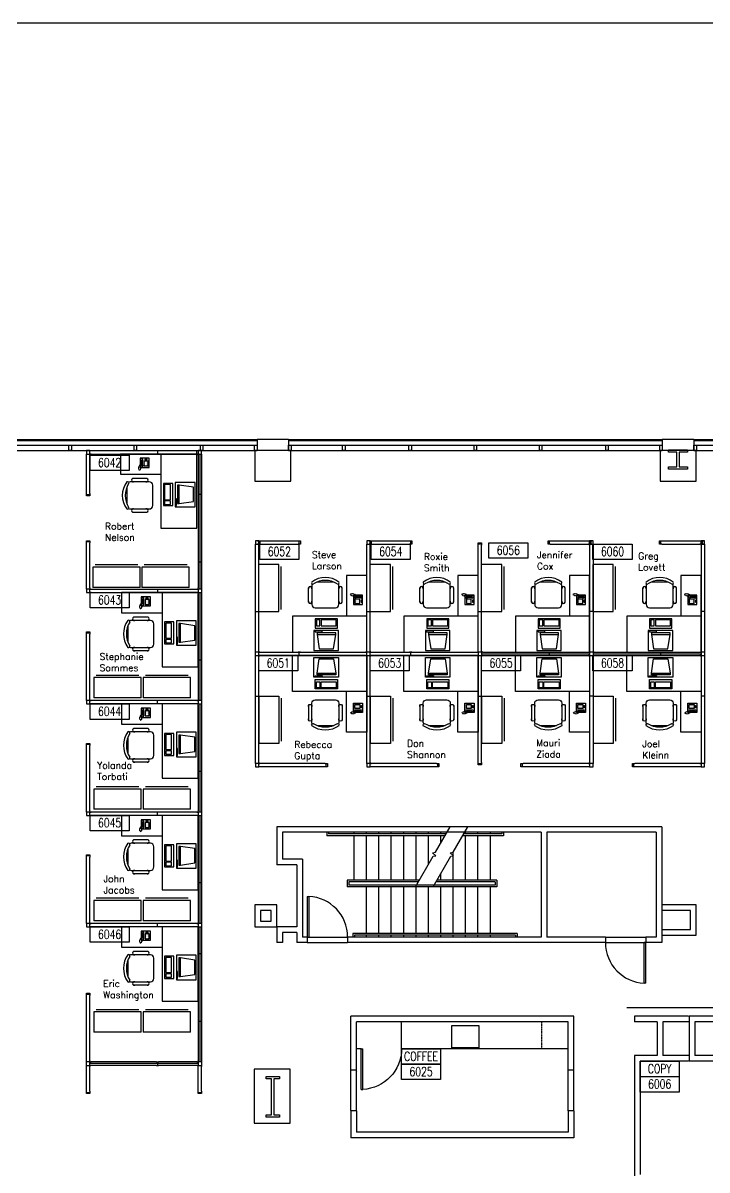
# Model space of a CAD drawing. Header units: inches. Extents: x 619 to 14864, y 611 to 3754.
# Drawn here: x 12663 to 13270, y 2735 to 3754 of the extents above; entities that cross this region are included whole.
import ezdxf
from ezdxf.enums import TextEntityAlignment as Align

# ---------------------------------------------------------------- set-up
doc = ezdxf.new("R2010")
doc.units = ezdxf.units.IN
doc.header["$MEASUREMENT"] = 0
doc.linetypes.add('HIDDEN', pattern=[0.375, 0.25, -0.125])
doc.layers.get('0').update_dxf_attribs({"linetype": 'CONTINUOUS'})
for name, color, linetype in [('A-DOOR-TRIM-3D', 7, 'CONTINUOUS'), ('CHAIRS', 4, 'CONTINUOUS'), ('CPU', 6, 'CONTINUOUS'), ('E-B-CORE', 8, 'CONTINUOUS'), ('E-B-FURR', 6, 'CONTINUOUS'), ('E-B-GLAZ', 8, 'CONTINUOUS'), ('E-B-MULL', 8, 'CONTINUOUS'), ('E-B-SHEL', 2, 'CONTINUOUS'), ('E-C-HEAD', 5, 'CONTINUOUS'), ('E-F-CASE', 4, 'CONTINUOUS'), ('E-F-DOOR', 3, 'CONTINUOUS'), ('E-F-PLMB', 2, 'CONTINUOUS'), ('E-F-STAIR', 8, 'CONTINUOUS'), ('E-S-COLM', 8, 'CONTINUOUS'), ('EMPLOYEE', 1, 'CONTINUOUS'), ('Frame', 10, 'CONTINUOUS'), ('FURNITURE', 3, 'CONTINUOUS'), ('PANELS_201', 6, 'CONTINUOUS'), ('PHONES', 4, 'CONTINUOUS'), ('RMNUM', 40, 'CONTINUOUS')]:
    doc.layers.add(name, color=color, linetype=linetype)
doc.styles.add('ARCHITXT', font='simplex.shx')
doc.styles.add('ROMANS', font='romans', dxfattribs={"width": 0.75, "height": 8})

# ---------------------------------------------------------------- blocks, each defined once
blk = doc.blocks.new('DR-36')
for p, q in [((0, 36), (0, 0)), ((0, 36), (1.5, 36)), ((1.5, 36), (1.5, 0)), ((0, 0), (1.5, 0))]:
    blk.add_line(p, q)
blk.add_arc((0, 0), 36, 0, 87.6141)
blk = doc.blocks.new('RMNUM')
at = {"layer": 'RMNUM'}
blk.add_lwpolyline([(-16.33354, 6.674702), (18.388073, 6.674702), (18.388073, -6.982766), (-16.33354, -6.982766), (-16.33354, 6.674702)], dxfattribs=at)
at = {"layer": 'RMNUM', "style": 'ROMANS', "width": 0.75}
blk.add_attdef('NUMBER', text='', height=8, dxfattribs=at).set_placement((1.027267, 0.114097), align=Align.MIDDLE_CENTER)
blk = doc.blocks.new('CHAIR7')
for p, q in [((20, 12), (3, 12)), ((5.1, 15), (17.9, 15)), ((0, 9), (0, -9)), ((23, -7.4), (23, 7.4)), ((3, -12), (20, -12)), ((5.1, -15), (17.9, -15))]:
    blk.add_line(p, q)
for centre, radius, start, end in [((3, 9), 3, 90, 180), ((5.6, 13.5), 1.56, 73.7398, 286.2602), ((17.4, 13.5), 1.56, 253.7398, 106.2602), ((20, 9), 3, 62.4156, 90), ((22.3, 11.1), 1.1, 53.3099, 212.0274), ((4.8, 0), 19.6, 327.5758, 32.4242), ((7, 0), 20, 323.1301, 36.8699), ((3, -9), 3, 180, 270), ((5.6, -13.5), 1.56, 73.7398, 286.2602), ((17.4, -13.5), 1.56, 253.7398, 106.2602), ((20, -9), 3, 270, 297.5844), ((22.3, -11.1), 1.1, 147.9726, 306.6901)]:
    blk.add_arc(centre, radius, start, end)
blk = doc.blocks.new('DESK2')
for p, q in [((33, 0), (-33, 0)), ((-33, 0), (-33, -68)), ((33, -32), (33, 0)), ((-33, -32), (33, -32)), ((-15, -68), (-15, -32)), ((-33, -68), (-15, -68))]:
    blk.add_line(p, q)
blk = doc.blocks.new('FC42X18D')
for p, q in [((-21, 0), (-21, -18)), ((-21, 0), (21, 0)), ((21, -18), (21, 0)), ((-21, -18), (21, -18)), ((-19, -20), (19, -20))]:
    blk.add_line(p, q)
blk = doc.blocks.new('RECTANG')
for p, q in [((1, 1), (0, 1)), ((0, 1), (0, 0)), ((1, 0), (1, 1)), ((0, 0), (1, 0))]:
    blk.add_line(p, q)
blk = doc.blocks.new('IBMAT', base_point=(61, 306))
for p, q in [((75, 307), (75, 306)), ((81, 307), (75, 307)), ((81, 306), (81, 307))]:
    blk.add_line(p, q)
at = {"xscale": 21, "yscale": 17, "zscale": 21}
blk.add_blockref('RECTANG', (61, 306), dxfattribs=at)
blk = doc.blocks.new('KEYBOARD', base_point=(60, 294))
for p, xscale, yscale, zscale in [((60, 294), 19, 8, 19), ((61, 295), 13, 5, 13), ((75, 295), 3, 5, 3)]:
    blk.add_blockref('RECTANG', p, dxfattribs=dict(xscale=xscale, yscale=yscale, zscale=zscale))
blk = doc.blocks.new('COMPUTER')
for p, q in [((-6.6, 16.2), (-8.5, 3.5)), ((6.1, 16.2), (-6.6, 16.2)), ((8, 3.5), (6.1, 16.2)), ((-8.5, 3.5), (-8.5, 2)), ((8, 3.5), (-8.5, 3.5)), ((-8.5, 2), (8, 2)), ((8, 2), (8, 3.5))]:
    blk.add_line(p, q)
at = {"xscale": 1.033846153846154, "yscale": 1.033846153846154, "zscale": 1.033846153846154}
for name, p in [('IBMAT', (-10.9, 0)), ('KEYBOARD', (-10, -10.5))]:
    blk.add_blockref(name, p, dxfattribs=at)
blk = doc.blocks.new('FNPHONE')
for p, q in [((-9.1, 0.2), (-9.7, 0)), ((-8.9, 0.6), (-9.5, 0.4)), ((-8.7, 1), (-9.3, 0.8)), ((-8.5, 1.4), (-9.1, 1.2)), ((-8.3, 1.8), (-8.9, 1.6)), ((-7.1, 0.6), (-7.5, -0.6)), ((-7.3, 6.5), (-7.3, 1.5)), ((-6.3, 6.5), (-6.3, 1.5)), ((-3.9, 4.8), (-3.9, 4.8)), ((-3.9, 3.9), (-3.9, 3.9)), ((-3.9, 3), (-3.9, 3)), ((-3.9, 2), (-3.9, 2)), ((-2.9, 4.8), (-2.9, 4.8)), ((-2.9, 3.9), (-2.9, 3.9)), ((-2.9, 3), (-2.9, 3)), ((-2.9, 2), (-2.9, 2)), ((-2, 4.8), (-2, 4.8)), ((-2, 3.9), (-2, 3.9)), ((-2, 3), (-2, 3)), ((-2, 2), (-2, 2)), ((-9.3, -0.2), (-9.9, -0.4)), ((-9.3, -0.6), (-9.9, -0.8)), ((-9.3, -1), (-9.9, -1.2)), ((-9.3, -1.4), (-9.9, -1.6)), ((-9.1, -1.8), (-9.7, -2)), ((-8.9, -2.2), (-9.5, -2.4)), ((-8.4, -2.5), (-9, -2.7)), ((-7.9, -2), (-8.5, -2.2)), ((-7.7, -1.6), (-8.3, -1.8)), ((-7.5, -1.2), (-8.1, -1.4)), ((-7.3, -0.8), (-7.9, -1))]:
    blk.add_line(p, q)
for centre, start, end in [((-6.8, 6.5), 298.4915, 241.5085), ((-6.8, 1.5), 118.4915, 61.5085)]:
    blk.add_arc(centre, 1.05, start, end)
for p, xscale, yscale, zscale in [((-8.2, 0), 8.20528234483245, 8.104073169521023, 8.20528234483245), ((-4.8, 1.3), 3.75, 4.375, 3.75), ((-4, 6.7), 2.03125, 0.46875, 2.03125)]:
    blk.add_blockref('RECTANG', p, dxfattribs=dict(xscale=xscale, yscale=yscale, zscale=zscale))

msp = doc.modelspace()

# ---------------------------------------------------------------- linework, layer by layer
msp.add_line((13211, 2797.3), (13211, 2797.3))
at = {"layer": 'A-DOOR-TRIM-3D'}
for p, q in [((12960, 2822.6), (12960, 2822.6, 97.5)), ((12965, 2822.6), (12965, 2822.6, 97.5))]:
    msp.add_line(p, q, dxfattribs=at)
at = {"layer": 'E-B-CORE'}
for p, q in [((13230.1, 3040), (12888.1, 3040)), ((12888.1, 3040), (12888.1, 3006)), ((13230.1, 3040), (13230.1, 2937)), ((13123.1, 3035), (12893.1, 3035)), ((12893.1, 3035), (12893.1, 3011)), ((13123.1, 3035), (13123.1, 2942)), ((13225.1, 3035), (13128.1, 3035)), ((13128.1, 3035), (13128.1, 2942)), ((13225.1, 3035), (13225.1, 2942)), ((12906.1, 3006), (12888.1, 3006)), ((12911.1, 3011), (12893.1, 3011)), ((12906.1, 3006), (12906.1, 2951)), ((12911.1, 3011), (12911.1, 2942)), ((13255.6, 2965.6), (13230.1, 2965.6)), ((13255.6, 2948.6), (13255.6, 2965.6)), ((12906.1, 2951), (12888.1, 2951)), ((12888.1, 2951), (12888.1, 2937)), ((12906.1, 2946), (12893.1, 2946)), ((12893.1, 2946), (12893.1, 2937)), ((12906.1, 2946), (12906.1, 2937)), ((13230.1, 2948.6), (13255.6, 2948.6)), ((12893.1, 2937), (12888.1, 2937)), ((12915.1, 2937), (12906.1, 2937)), ((12915.1, 2942), (12911.1, 2942)), ((12915.1, 2942), (12915.1, 2937)), ((13123.1, 2942), (12951.1, 2942)), ((12951.1, 2942), (12951.1, 2937)), ((13180.1, 2937), (12951.1, 2937)), ((13180.1, 2942), (13128.1, 2942)), ((13180.1, 2942), (13180.1, 2937)), ((13225.1, 2942), (13216.1, 2942)), ((13216.1, 2942), (13216.1, 2937)), ((13230.1, 2937), (13216.1, 2937)), ((13254.6, 2871.6), (13254.6, 2831.6)), ((13279.1, 2871.6), (13254.6, 2871.6)), ((13259.6, 2866.6), (13259.6, 2836.6)), ((13279.1, 2866.6), (13259.6, 2866.6)), ((13403.6, 2836.6), (13259.6, 2836.6)), ((13403.6, 2831.6), (13254.6, 2831.6))]:
    msp.add_line(p, q, dxfattribs=at)
for points in [[(12888.1, 2970.6), (12868.6, 2970.6), (12868.6, 2951), (12888.1, 2951)], [(12883.1, 2965.6), (12873.6, 2965.6), (12873.6, 2956), (12883.1, 2956)]]:
    msp.add_lwpolyline(points, close=True, dxfattribs=at)
for points in [[(13260.6, 2970.6), (13230.1, 2970.6)], [(13230.1, 2943.6), (13260.6, 2943.6), (13260.6, 2970.6)]]:
    msp.add_lwpolyline(points, dxfattribs=at)
at = {"layer": 'E-B-FURR'}
for p, q in [((12538.6, 3374), (12870.6, 3374)), ((12898.6, 3374), (13230.6, 3374)), ((13258.6, 3374), (13590.6, 3374)), ((13152, 2871.6), (12954, 2871.6)), ((12954, 2823.6), (12954, 2871.6)), ((13147, 2866.6), (12959, 2866.6)), ((12959, 2823.6), (12959, 2866.6)), ((13147, 2823.6), (13147, 2866.6)), ((13152, 2823.6), (13152, 2871.6)), ((13254, 2871.6), (13206, 2871.6)), ((13206, 2871.6), (13206, 2866.6)), ((13226, 2866.6), (13206, 2866.6)), ((13226, 2866.6), (13226, 2836.6)), ((13231, 2866.6), (13231, 2836.6)), ((13254, 2866.6), (13231, 2866.6)), ((13226, 2836.6), (13206, 2836.6)), ((13206, 2836.6), (13206, 2729)), ((13254, 2836.6), (13231, 2836.6)), ((12959, 2823.6), (12954, 2823.6)), ((13152, 2823.6), (13147, 2823.6)), ((13254, 2831.6), (13211, 2831.6)), ((13211, 2831.6), (13211, 2731.1)), ((12954, 2787.6), (12954, 2763.6)), ((12959, 2787.6), (12954, 2787.6)), ((12959, 2787.6), (12959, 2768.6)), ((13147, 2787.6), (13147, 2768.6)), ((13152, 2787.6), (13147, 2787.6)), ((13152, 2787.6), (13152, 2763.6)), ((13152, 2763.6), (12954, 2763.6)), ((13147, 2768.6), (12959, 2768.6))]:
    msp.add_line(p, q, dxfattribs=at)
for points in [[(12900.6, 3374), (12868.6, 3374), (12868.6, 3347), (12900.6, 3347)], [(13260.6, 3374), (13228.6, 3374), (13228.6, 3347), (13260.6, 3347)], [(12900, 2824.6), (12868, 2824.6), (12868, 2776.6), (12900, 2776.6)]]:
    msp.add_lwpolyline(points, close=True, dxfattribs=at)
at = {"layer": 'E-B-GLAZ'}
for p, q in [((12538.6, 3384), (12870.6, 3384)), ((12538.6, 3383), (12870.6, 3383)), ((12898.6, 3384), (13230.6, 3384)), ((12898.6, 3383), (13230.6, 3383)), ((13258.6, 3384), (13590.6, 3384)), ((13258.6, 3383), (13590.6, 3383)), ((12538.6, 3379), (12870.6, 3379)), ((12898.6, 3379), (13230.6, 3379)), ((13258.6, 3379), (13590.6, 3379))]:
    msp.add_line(p, q, dxfattribs=at)
at = {"layer": 'E-B-MULL'}
for points in [[(12705.7, 3379), (12705.7, 3374), (12703.5, 3374), (12703.5, 3379)], [(12763.6, 3379), (12763.6, 3374), (12761.4, 3374), (12761.4, 3379)], [(12822.6, 3379), (12822.6, 3374), (12820.4, 3374), (12820.4, 3379)], [(12870.6, 3379), (12870.6, 3374), (12868.4, 3374), (12868.4, 3379)], [(12900.9, 3379), (12900.9, 3374), (12898.6, 3374), (12898.6, 3379)], [(12948.9, 3379), (12948.9, 3374), (12946.6, 3374), (12946.6, 3379)], [(13007.9, 3379), (13007.9, 3374), (13005.6, 3374), (13005.6, 3379)], [(13065.7, 3379), (13065.7, 3374), (13063.5, 3374), (13063.5, 3379)], [(13123.6, 3379), (13123.6, 3374), (13121.4, 3374), (13121.4, 3379)], [(13182.6, 3379), (13182.6, 3374), (13180.4, 3374), (13180.4, 3379)], [(13230.6, 3379), (13230.6, 3374), (13228.4, 3374), (13228.4, 3379)], [(13260.9, 3379), (13260.9, 3374), (13258.6, 3374), (13258.6, 3379)]]:
    msp.add_lwpolyline(points, close=True, dxfattribs=at)
at = {"layer": 'E-B-SHEL'}
for p, q in [((12870.6, 3384), (12870.6, 3374)), ((12898.6, 3384), (12870.6, 3384)), ((12898.6, 3384), (12898.6, 3374)), ((13230.6, 3384), (13230.6, 3374)), ((13258.6, 3384), (13230.6, 3384)), ((13258.6, 3384), (13258.6, 3374)), ((12898.6, 3374), (12870.6, 3374)), ((13258.6, 3374), (13230.6, 3374))]:
    msp.add_line(p, q, dxfattribs=at)
at = {"layer": 'E-C-HEAD'}
for p, q in [((12915.1, 2942), (12951.1, 2942)), ((12915.1, 2937), (12951.1, 2937)), ((13180.1, 2942), (13216.1, 2942)), ((13180.1, 2937), (13216.1, 2937)), ((13888, 2879.1), (13199.1, 2879.1)), ((12954, 2788), (12954, 2824)), ((12959, 2788), (12959, 2824)), ((13147, 2787.6), (13147, 2823.6)), ((13152, 2787.6), (13152, 2823.6))]:
    msp.add_line(p, q, dxfattribs=at)
at = {"layer": 'E-F-CASE'}
for p, q in [((12999, 2842.6), (12999, 2866.6)), ((12963, 2842.6), (12959, 2842.6)), ((13147, 2842.6), (12999, 2842.6))]:
    msp.add_line(p, q, dxfattribs=at)
at = {"layer": 'E-F-CASE', "linetype": 'HIDDEN'}
msp.add_line((13123.5, 2842.6), (13123.5, 2866.6), dxfattribs=at)
at = {"layer": 'E-F-PLMB'}
for p, q in [((13043.6, 2843.5), (13043.6, 2863.5)), ((13043.6, 2863.5), (13067.6, 2863.5)), ((13067.6, 2863.5), (13067.6, 2843.5)), ((13067.6, 2843.5), (13043.6, 2843.5))]:
    msp.add_line(p, q, dxfattribs=at)
at = {"layer": 'E-F-STAIR'}
for p, q in [((12932.6, 3035), (12932.6, 3032)), ((13037.6, 3032), (12932.6, 3032)), ((12934.1, 3035), (12934.1, 3033.5)), ((13038.5, 3033.5), (12934.1, 3033.5)), ((12956.6, 3035), (12956.6, 3033.5)), ((12956.6, 3032), (12956.6, 2992.5)), ((12967.6, 3035), (12967.6, 3033.5)), ((12967.6, 3032), (12967.6, 2992.5)), ((12978.6, 3035), (12978.6, 3033.5)), ((12978.6, 3032), (12978.6, 2992.5)), ((12989.6, 3035), (12989.6, 3033.5)), ((12989.6, 3032), (12989.6, 2992.5)), ((13000.6, 3035), (13000.6, 3033.5)), ((13000.6, 3032), (13000.6, 2992.5)), ((13011.6, 3035), (13011.6, 3033.5)), ((13011.6, 3032), (13011.6, 2992.5)), ((13022.6, 3035), (13022.6, 3033.5)), ((13022.6, 3032), (13022.6, 3006)), ((13033.6, 3035), (13033.6, 3033.5)), ((13033.6, 3032), (13033.6, 3025.1)), ((13089.6, 3032), (13053.3, 3032)), ((13088.1, 3033.5), (13054.1, 3033.5)), ((13055.6, 3035), (13055.6, 3033.5)), ((13055.6, 3032), (13055.6, 2992.5)), ((13066.6, 3035), (13066.6, 3033.5)), ((13066.6, 3032), (13066.6, 2992.5)), ((13077.6, 3035), (13077.6, 3033.5)), ((13077.6, 3032), (13077.6, 2992.5)), ((13088.1, 3035), (13088.1, 3033.5)), ((13089.6, 3035), (13089.6, 3032)), ((13044.6, 3017.3), (13044.6, 2992.5)), ((13033.6, 2997.9), (13033.6, 2992.5)), ((13014.8, 2992.5), (12950.6, 2992.5)), ((12950.6, 2992.5), (12950.6, 2986.5)), ((13083.6, 2986.5), (12950.6, 2986.5)), ((13013.9, 2991), (12952.1, 2991)), ((12952.1, 2991), (12952.1, 2988)), ((13082.1, 2988), (12952.1, 2988)), ((12967.6, 2986.5), (12967.6, 2945)), ((12978.6, 2986.5), (12978.6, 2945)), ((12989.6, 2986.5), (12989.6, 2945)), ((13000.6, 2986.5), (13000.6, 2945)), ((13011.6, 2986.5), (13011.6, 2945)), ((13022.6, 2986.5), (13022.6, 2945)), ((13082.1, 2991), (13029.6, 2991)), ((13083.6, 2992.5), (13030.5, 2992.5)), ((13033.6, 2986.5), (13033.6, 2945)), ((13044.6, 2986.5), (13044.6, 2945)), ((13055.6, 2986.5), (13055.6, 2945)), ((13066.6, 2986.5), (13066.6, 2945)), ((13077.6, 2986.5), (13077.6, 2945)), ((13082.1, 2991), (13082.1, 2988)), ((13083.6, 2992.5), (13083.6, 2986.5)), ((13101.6, 2945), (12955.6, 2945)), ((12955.6, 2945), (12955.6, 2942)), ((13101.6, 2945), (13101.6, 2942)), ((13100.1, 2943.5), (12957.1, 2943.5)), ((12957.1, 2943.5), (12957.1, 2942)), ((12967.6, 2943.5), (12967.6, 2942)), ((12978.6, 2943.5), (12978.6, 2942)), ((12989.6, 2943.5), (12989.6, 2942)), ((13000.6, 2943.5), (13000.6, 2942)), ((13011.6, 2943.5), (13011.6, 2942)), ((13022.6, 2943.5), (13022.6, 2942)), ((13033.6, 2943.5), (13033.6, 2942)), ((13044.6, 2943.5), (13044.6, 2942)), ((13055.6, 2943.5), (13055.6, 2942)), ((13066.6, 2943.5), (13066.6, 2942)), ((13077.6, 2943.5), (13077.6, 2942)), ((13100.1, 2943.5), (13100.1, 2942))]:
    msp.add_line(p, q, dxfattribs=at)
for points in [[(13011.3, 2986.5), (13027, 3013.7), (13029.5, 3014), (13026.6, 3016.9), (13029.1, 3017.3), (13042.2, 3040)], [(13027, 2986.5), (13042.7, 3013.7), (13045.2, 3014), (13042.3, 3016.9), (13044.8, 3017.3), (13057.9, 3040)]]:
    msp.add_lwpolyline(points, dxfattribs=at)
at = {"layer": 'E-S-COLM'}
for points in [[(13236.1, 3372.6), (13236.1, 3374.6), (13253.1, 3374.6), (13253.1, 3372.6), (13245.6, 3372.6), (13245.6, 3359.6), (13253.1, 3359.6), (13253.1, 3357.6), (13236.1, 3357.6), (13236.1, 3359.6), (13243.6, 3359.6), (13243.6, 3372.6)], [(12878.6, 2816), (12878.6, 2818), (12890.6, 2818), (12890.6, 2816), (12885.6, 2816), (12885.6, 2784), (12890.6, 2784), (12890.6, 2782), (12878.6, 2782), (12878.6, 2784), (12883.6, 2784), (12883.6, 2816)]]:
    msp.add_lwpolyline(points, close=True, dxfattribs=at)
at = {"layer": 'Frame', "lineweight": -3}
msp.add_lwpolyline([(11919.6, 3753.9), (14863.7, 3753.9), (14863.7, 610.7), (11919.6, 610.7)], close=True, dxfattribs=at)
at = {"layer": 'PANELS_201', "linetype": 'Continuous'}
for p, q in [((12781.2, 3374), (12783.2, 3374)), ((12782.2, 3374), (12782.2, 3371)), ((12818.2, 3374), (12818.2, 3371)), ((12781.2, 3371), (12783.2, 3371)), ((12872.1, 3291), (12872.1, 3294)), ((12971.1, 3291), (12971.1, 3294)), ((13167.1, 3294), (13167.1, 3291)), ((13266.1, 3294), (13266.1, 3291)), ((12873.1, 3195), (12907.1, 3195)), ((12907.1, 3192), (12873.1, 3192)), ((12909.1, 3195), (12967.1, 3195)), ((12967.1, 3192), (12909.1, 3192)), ((12972.1, 3195), (13006.1, 3195)), ((13006.1, 3192), (12972.1, 3192)), ((13008.1, 3195), (13066.1, 3195)), ((13066.1, 3192), (13008.1, 3192))]:
    msp.add_line(p, q, dxfattribs=at)
for points in [[(12722.2, 3374), (12719.2, 3374), (12719.2, 3371)], [(12723.2, 3371), (12722.2, 3371), (12722.2, 3374), (12723.2, 3374)], [(12723.2, 3374), (12781.2, 3374)], [(12783.2, 3374), (12817.2, 3374)], [(12819.2, 3371), (12818.2, 3371), (12817.2, 3371), (12817.2, 3374), (12819.2, 3374)], [(12817.2, 3374), (12818.2, 3374), (12818.2, 3371), (12817.2, 3371)], [(12821.2, 3371), (12821.2, 3374), (12818.2, 3374)], [(12719.2, 3370), (12719.2, 3371), (12722.2, 3371), (12722.2, 3370)], [(12719.2, 3336), (12719.2, 3370)], [(12722.2, 3336), (12722.2, 3370)], [(12723.2, 3371), (12781.2, 3371)], [(12783.2, 3371), (12817.2, 3371)], [(12818.2, 3370), (12818.2, 3371), (12821.2, 3371), (12821.2, 3370)], [(12818.2, 3370), (12818.2, 3336)], [(12819.7, 3371), (12819.7, 3335)], [(12821.2, 3370), (12821.2, 3336)], [(12722.2, 3336), (12722.2, 3335), (12722.2, 3334), (12719.2, 3334), (12719.2, 3336)], [(12719.2, 3335), (12722.2, 3335)], [(12818.2, 3336), (12818.2, 3334)], [(12821.2, 3335), (12818.2, 3335)], [(12818.2, 3334), (12818.2, 3276)], [(12819.7, 3335), (12819.7, 3275)], [(12821.2, 3336), (12821.2, 3334)], [(12821.2, 3334), (12821.2, 3276)], [(12719.2, 3292), (12719.2, 3293), (12719.2, 3294), (12722.2, 3294), (12722.2, 3292)], [(12722.2, 3293), (12719.2, 3293)], [(12719.2, 3252), (12719.2, 3292)], [(12722.2, 3252), (12722.2, 3292)], [(12872.1, 3294), (12869.1, 3294), (12869.1, 3291)], [(12871.1, 3294), (12872.1, 3294), (12873.1, 3294), (12873.1, 3291), (12871.1, 3291)], [(12873.1, 3291), (12872.1, 3291), (12872.1, 3294), (12873.1, 3294)], [(12873.1, 3294), (12907.1, 3294)], [(12907.1, 3294), (12908.1, 3294), (12909.1, 3294), (12909.1, 3291), (12907.1, 3291)], [(12908.1, 3291), (12908.1, 3294)], [(12971.1, 3294), (12968.1, 3294), (12968.1, 3291)], [(12970.1, 3294), (12971.1, 3294), (12972.1, 3294), (12972.1, 3291), (12970.1, 3291)], [(12972.1, 3291), (12971.1, 3291), (12971.1, 3294), (12972.1, 3294)], [(12972.1, 3294), (13006.1, 3294)], [(13006.1, 3294), (13007.1, 3294), (13008.1, 3294), (13008.1, 3291), (13006.1, 3291)], [(13007.1, 3291), (13007.1, 3294)], [(13067.1, 3290), (13067.1, 3291), (13067.1, 3292), (13070.1, 3292), (13070.1, 3290)], [(13131.1, 3291), (13130.1, 3291), (13129.1, 3291), (13129.1, 3294), (13131.1, 3294)], [(13130.1, 3294), (13130.1, 3291)], [(13131.1, 3294), (13165.1, 3294)], [(13165.1, 3294), (13166.1, 3294), (13166.1, 3291), (13165.1, 3291)], [(13168.1, 3291), (13167.1, 3291), (13166.1, 3291), (13166.1, 3294), (13168.1, 3294)], [(13169.1, 3291), (13169.1, 3294), (13166.1, 3294)], [(13230.1, 3291), (13229.1, 3291), (13228.1, 3291), (13228.1, 3294), (13230.1, 3294)], [(13229.1, 3294), (13229.1, 3291)], [(13230.1, 3294), (13264.1, 3294)], [(13264.1, 3294), (13265.1, 3294), (13265.1, 3291), (13264.1, 3291)], [(13267.1, 3291), (13266.1, 3291), (13265.1, 3291), (13265.1, 3294), (13267.1, 3294)], [(13268.1, 3291), (13268.1, 3294), (13265.1, 3294)], [(12869.1, 3290), (12869.1, 3291), (12872.1, 3291), (12872.1, 3290)], [(12869.1, 3232), (12869.1, 3290)], [(12872.1, 3232), (12872.1, 3290)], [(12873.1, 3291), (12907.1, 3291)], [(12968.1, 3290), (12968.1, 3291), (12971.1, 3291), (12971.1, 3290)], [(12968.1, 3232), (12968.1, 3290)], [(12971.1, 3232), (12971.1, 3290)], [(12972.1, 3291), (13006.1, 3291)], [(13070.1, 3291), (13067.1, 3291)], [(13067.1, 3232), (13067.1, 3290)], [(13070.1, 3232), (13070.1, 3290)], [(13131.1, 3291), (13165.1, 3291)], [(13166.1, 3290), (13166.1, 3291), (13169.1, 3291), (13169.1, 3290)], [(13166.1, 3290), (13166.1, 3232)], [(13169.1, 3290), (13169.1, 3232)], [(13230.1, 3291), (13264.1, 3291)], [(13265.1, 3290), (13265.1, 3291), (13268.1, 3291), (13268.1, 3290)], [(13265.1, 3290), (13265.1, 3232)], [(13268.1, 3290), (13268.1, 3232)], [(12818.2, 3276), (12818.2, 3274)], [(12821.2, 3275), (12818.2, 3275)], [(12818.2, 3274), (12818.2, 3252)], [(12819.7, 3275), (12819.7, 3251)], [(12821.2, 3276), (12821.2, 3274)], [(12821.2, 3274), (12821.2, 3252)], [(12722.2, 3252), (12722.2, 3251), (12719.2, 3251), (12719.2, 3252)], [(12719.2, 3251), (12719.2, 3248), (12722.2, 3248)], [(12723.2, 3248), (12722.2, 3248), (12722.2, 3251), (12723.2, 3251)], [(12723.2, 3251), (12781.2, 3251)], [(12781.2, 3251), (12783.2, 3251)], [(12782.2, 3251), (12782.2, 3248)], [(12783.2, 3251), (12817.2, 3251)], [(12817.2, 3251), (12818.2, 3251), (12818.2, 3248), (12817.2, 3248)], [(12821.2, 3252), (12821.2, 3251), (12818.2, 3251), (12818.2, 3252)], [(12821.2, 3251), (12821.2, 3248)], [(12723.2, 3248), (12781.2, 3248)], [(12781.2, 3248), (12783.2, 3248)], [(12783.2, 3248), (12817.2, 3248)], [(12818.2, 3247), (12818.2, 3248), (12821.2, 3248), (12821.2, 3247)], [(12818.2, 3247), (12818.2, 3189)], [(12819.7, 3248), (12819.7, 3188)], [(12821.2, 3247), (12821.2, 3189)], [(12869.1, 3230), (12869.1, 3232)], [(12869.1, 3231), (12872.1, 3231)], [(12869.1, 3196), (12869.1, 3230)], [(12872.1, 3230), (12872.1, 3232)], [(12872.1, 3196), (12872.1, 3230)], [(12968.1, 3230), (12968.1, 3232)], [(12968.1, 3231), (12971.1, 3231)], [(12968.1, 3196), (12968.1, 3230)], [(12971.1, 3230), (12971.1, 3232)], [(12971.1, 3196), (12971.1, 3230)], [(13067.1, 3230), (13067.1, 3232)], [(13067.1, 3231), (13070.1, 3231)], [(13067.1, 3196), (13067.1, 3230)], [(13070.1, 3230), (13070.1, 3232)], [(13070.1, 3196), (13070.1, 3230)], [(13166.1, 3232), (13166.1, 3230)], [(13169.1, 3231), (13166.1, 3231)], [(13166.1, 3230), (13166.1, 3196)], [(13169.1, 3232), (13169.1, 3230)], [(13169.1, 3230), (13169.1, 3196)], [(13265.1, 3232), (13265.1, 3230)], [(13268.1, 3231), (13265.1, 3231)], [(13265.1, 3230), (13265.1, 3196)], [(13268.1, 3232), (13268.1, 3230)], [(13268.1, 3230), (13268.1, 3196)], [(12719.2, 3211), (12719.2, 3212), (12719.2, 3213), (12722.2, 3213), (12722.2, 3211)], [(12722.2, 3212), (12719.2, 3212)], [(12719.2, 3153), (12719.2, 3211)], [(12722.2, 3153), (12722.2, 3211)], [(12872.1, 3196), (12872.1, 3195), (12869.1, 3195), (12869.1, 3196)], [(12869.1, 3192), (12869.1, 3195)], [(12869.1, 3191), (12869.1, 3192), (12872.1, 3192), (12872.1, 3191)], [(12869.1, 3157), (12869.1, 3191)], [(12873.1, 3192), (12872.1, 3192), (12872.1, 3195), (12873.1, 3195)], [(12872.1, 3157), (12872.1, 3191)], [(12909.1, 3195), (12907.1, 3195)], [(12909.1, 3192), (12907.1, 3192)], [(12908.1, 3192), (12908.1, 3195)], [(12967.1, 3192), (12968.1, 3192), (12968.1, 3195), (12967.1, 3195)], [(12971.1, 3196), (12971.1, 3195), (12968.1, 3195), (12968.1, 3196)], [(12968.1, 3191), (12968.1, 3192), (12971.1, 3192), (12971.1, 3191)], [(12968.1, 3157), (12968.1, 3191)], [(12972.1, 3192), (12971.1, 3192), (12971.1, 3195), (12972.1, 3195)], [(12971.1, 3157), (12971.1, 3191)], [(13008.1, 3195), (13006.1, 3195)], [(13008.1, 3192), (13006.1, 3192)], [(13007.1, 3192), (13007.1, 3195)], [(13066.1, 3195), (13067.1, 3195), (13067.1, 3192), (13066.1, 3192)], [(13070.1, 3196), (13070.1, 3195), (13067.1, 3195), (13067.1, 3196)], [(13067.1, 3191), (13067.1, 3192), (13070.1, 3192), (13070.1, 3191)], [(13067.1, 3157), (13067.1, 3191)], [(13071.1, 3195), (13070.1, 3195), (13070.1, 3192), (13071.1, 3192)], [(13070.1, 3193.5), (13130.1, 3193.5)], [(13070.1, 3157), (13070.1, 3191)], [(13071.1, 3195), (13129.1, 3195)], [(13071.1, 3192), (13129.1, 3192)], [(13129.1, 3195), (13131.1, 3195)], [(13129.1, 3192), (13131.1, 3192)], [(13130.1, 3195), (13130.1, 3192)], [(13130.1, 3193.5), (13166.1, 3193.5)], [(13131.1, 3195), (13165.1, 3195)], [(13131.1, 3192), (13165.1, 3192)], [(13165.1, 3195), (13166.1, 3195), (13166.1, 3192), (13165.1, 3192)], [(13169.1, 3196), (13169.1, 3195), (13166.1, 3195), (13166.1, 3196)], [(13166.1, 3191), (13166.1, 3192), (13169.1, 3192), (13169.1, 3191)], [(13166.1, 3191), (13166.1, 3157)], [(13170.1, 3195), (13169.1, 3195), (13169.1, 3192), (13170.1, 3192)], [(13169.1, 3193.5), (13229.1, 3193.5)], [(13169.1, 3191), (13169.1, 3157)], [(13170.1, 3195), (13228.1, 3195)], [(13170.1, 3192), (13228.1, 3192)], [(13228.1, 3195), (13230.1, 3195)], [(13228.1, 3192), (13230.1, 3192)], [(13229.1, 3195), (13229.1, 3192)], [(13229.1, 3193.5), (13265.1, 3193.5)], [(13230.1, 3195), (13264.1, 3195)], [(13230.1, 3192), (13264.1, 3192)], [(13264.1, 3195), (13265.1, 3195), (13265.1, 3192), (13264.1, 3192)], [(13268.1, 3196), (13268.1, 3195), (13265.1, 3195), (13265.1, 3196)], [(13265.1, 3191), (13265.1, 3192), (13268.1, 3192), (13268.1, 3191)], [(13265.1, 3191), (13265.1, 3157)], [(13268.1, 3195), (13268.1, 3192)], [(13268.1, 3191), (13268.1, 3157)], [(12818.2, 3189), (12818.2, 3187)], [(12821.2, 3188), (12818.2, 3188)], [(12818.2, 3187), (12818.2, 3153)], [(12819.7, 3188), (12819.7, 3152)], [(12821.2, 3189), (12821.2, 3187)], [(12821.2, 3187), (12821.2, 3153)], [(12722.2, 3153), (12722.2, 3152), (12719.2, 3152), (12719.2, 3153)], [(12719.2, 3152), (12719.2, 3149), (12722.2, 3149)], [(12723.2, 3149), (12722.2, 3149), (12722.2, 3152), (12723.2, 3152)], [(12781.2, 3152), (12723.2, 3152)], [(12781.2, 3149), (12723.2, 3149)], [(12783.2, 3152), (12781.2, 3152)], [(12783.2, 3149), (12781.2, 3149)], [(12782.2, 3149), (12782.2, 3152)], [(12817.2, 3152), (12783.2, 3152)], [(12817.2, 3149), (12783.2, 3149)], [(12817.2, 3152), (12818.2, 3152), (12818.2, 3149), (12817.2, 3149)], [(12821.2, 3153), (12821.2, 3152), (12818.2, 3152), (12818.2, 3153)], [(12818.2, 3148), (12818.2, 3149), (12821.2, 3149), (12821.2, 3148)], [(12819.7, 3149), (12819.7, 3089)], [(12821.2, 3152), (12821.2, 3149)], [(12869.1, 3155), (12869.1, 3157)], [(12869.1, 3156), (12872.1, 3156)], [(12869.1, 3097), (12869.1, 3155)], [(12872.1, 3155), (12872.1, 3157)], [(12872.1, 3097), (12872.1, 3155)], [(12968.1, 3155), (12968.1, 3157)], [(12968.1, 3156), (12971.1, 3156)], [(12968.1, 3097), (12968.1, 3155)], [(12971.1, 3155), (12971.1, 3157)], [(12971.1, 3097), (12971.1, 3155)], [(13067.1, 3155), (13067.1, 3157)], [(13067.1, 3156), (13070.1, 3156)], [(13067.1, 3097), (13067.1, 3155)], [(13070.1, 3155), (13070.1, 3157)], [(13070.1, 3097), (13070.1, 3155)], [(13166.1, 3157), (13166.1, 3155)], [(13169.1, 3156), (13166.1, 3156)], [(13166.1, 3155), (13166.1, 3097)], [(13169.1, 3157), (13169.1, 3155)], [(13169.1, 3155), (13169.1, 3097)], [(13265.1, 3157), (13265.1, 3155)], [(13268.1, 3156), (13265.1, 3156)], [(13265.1, 3155), (13265.1, 3097)], [(13268.1, 3157), (13268.1, 3155)], [(13268.1, 3155), (13268.1, 3097)], [(12818.2, 3148), (12818.2, 3090)], [(12821.2, 3148), (12821.2, 3090)], [(12719.2, 3112), (12719.2, 3113), (12719.2, 3114), (12722.2, 3114), (12722.2, 3112)], [(12722.2, 3113), (12719.2, 3113)], [(12719.2, 3054), (12719.2, 3112)], [(12722.2, 3054), (12722.2, 3112)], [(12818.2, 3090), (12818.2, 3088)], [(12821.2, 3089), (12818.2, 3089)], [(12818.2, 3088), (12818.2, 3054)], [(12819.7, 3089), (12819.7, 3053)], [(12821.2, 3090), (12821.2, 3088)], [(12821.2, 3088), (12821.2, 3054)], [(12872.1, 3097), (12872.1, 3096), (12869.1, 3096), (12869.1, 3097)], [(12869.1, 3096), (12869.1, 3093), (12872.1, 3093)], [(12873.1, 3093), (12872.1, 3093), (12872.1, 3096), (12873.1, 3096)], [(12931.1, 3096), (12873.1, 3096)], [(12931.1, 3093), (12873.1, 3093)], [(12931.1, 3096), (12932.1, 3096), (12933.1, 3096), (12933.1, 3093), (12931.1, 3093)], [(12932.1, 3093), (12932.1, 3096)], [(12971.1, 3097), (12971.1, 3096), (12968.1, 3096), (12968.1, 3097)], [(12968.1, 3096), (12968.1, 3093), (12971.1, 3093)], [(12972.1, 3093), (12971.1, 3093), (12971.1, 3096), (12972.1, 3096)], [(13030.1, 3096), (12972.1, 3096)], [(13030.1, 3093), (12972.1, 3093)], [(13030.1, 3096), (13031.1, 3096), (13032.1, 3096), (13032.1, 3093), (13030.1, 3093)], [(13031.1, 3093), (13031.1, 3096)], [(13070.1, 3097), (13070.1, 3096), (13070.1, 3095), (13067.1, 3095), (13067.1, 3097)], [(13067.1, 3096), (13070.1, 3096)], [(13107.1, 3093), (13106.1, 3093), (13105.1, 3093), (13105.1, 3096), (13107.1, 3096)], [(13106.1, 3096), (13106.1, 3093)], [(13165.1, 3096), (13107.1, 3096)], [(13165.1, 3093), (13107.1, 3093)], [(13165.1, 3096), (13166.1, 3096), (13166.1, 3093), (13165.1, 3093)], [(13169.1, 3097), (13169.1, 3096), (13166.1, 3096), (13166.1, 3097)], [(13166.1, 3093), (13169.1, 3093), (13169.1, 3096)], [(13206.1, 3093), (13205.1, 3093), (13204.1, 3093), (13204.1, 3096), (13206.1, 3096)], [(13205.1, 3096), (13205.1, 3093)], [(13264.1, 3096), (13206.1, 3096)], [(13264.1, 3093), (13206.1, 3093)], [(13264.1, 3096), (13265.1, 3096), (13265.1, 3093), (13264.1, 3093)], [(13268.1, 3097), (13268.1, 3096), (13265.1, 3096), (13265.1, 3097)], [(13265.1, 3093), (13268.1, 3093), (13268.1, 3096)], [(12722.2, 3054), (12722.2, 3053), (12719.2, 3053), (12719.2, 3054)], [(12719.2, 3053), (12719.2, 3050), (12722.2, 3050)], [(12723.2, 3050), (12722.2, 3050), (12722.2, 3053), (12723.2, 3053)], [(12781.2, 3053), (12723.2, 3053)], [(12781.2, 3050), (12723.2, 3050)], [(12783.2, 3053), (12781.2, 3053)], [(12783.2, 3050), (12781.2, 3050)], [(12782.2, 3050), (12782.2, 3053)], [(12817.2, 3053), (12783.2, 3053)], [(12817.2, 3050), (12783.2, 3050)], [(12817.2, 3053), (12818.2, 3053), (12818.2, 3050), (12817.2, 3050)], [(12821.2, 3054), (12821.2, 3053), (12818.2, 3053), (12818.2, 3054)], [(12818.2, 3049), (12818.2, 3050), (12821.2, 3050), (12821.2, 3049)], [(12818.2, 3049), (12818.2, 2991)], [(12819.7, 3050), (12819.7, 2990)], [(12821.2, 3053), (12821.2, 3050)], [(12821.2, 3049), (12821.2, 2991)], [(12719.2, 3013), (12719.2, 3014), (12719.2, 3015), (12722.2, 3015), (12722.2, 3013)], [(12722.2, 3014), (12719.2, 3014)], [(12719.2, 2955), (12719.2, 3013)], [(12722.2, 2955), (12722.2, 3013)], [(12818.2, 2991), (12818.2, 2989)], [(12821.2, 2990), (12818.2, 2990)], [(12818.2, 2989), (12818.2, 2955)], [(12819.7, 2990), (12819.7, 2954)], [(12821.2, 2991), (12821.2, 2989)], [(12821.2, 2989), (12821.2, 2955)], [(12722.2, 2955), (12722.2, 2954), (12719.2, 2954), (12719.2, 2955)], [(12821.2, 2955), (12821.2, 2954), (12818.2, 2954), (12818.2, 2955)], [(12719.2, 2954), (12719.2, 2951), (12722.2, 2951)], [(12723.2, 2951), (12722.2, 2951), (12722.2, 2954), (12723.2, 2954)], [(12781.2, 2954), (12723.2, 2954)], [(12781.2, 2951), (12723.2, 2951)], [(12783.2, 2954), (12781.2, 2954)], [(12783.2, 2951), (12781.2, 2951)], [(12782.2, 2951), (12782.2, 2954)], [(12817.2, 2954), (12783.2, 2954)], [(12817.2, 2951), (12783.2, 2951)], [(12817.2, 2954), (12818.2, 2954), (12818.2, 2951), (12817.2, 2951)], [(12818.2, 2950), (12818.2, 2951), (12821.2, 2951), (12821.2, 2950)], [(12818.2, 2950), (12818.2, 2928)], [(12819.7, 2951), (12819.7, 2927)], [(12821.2, 2954), (12821.2, 2951)], [(12821.2, 2950), (12821.2, 2928)], [(12818.2, 2928), (12818.2, 2926)], [(12821.2, 2927), (12818.2, 2927)], [(12818.2, 2926), (12818.2, 2868)], [(12819.7, 2927), (12819.7, 2867)], [(12821.2, 2928), (12821.2, 2926)], [(12821.2, 2926), (12821.2, 2868)], [(12719.2, 2890), (12719.2, 2891), (12719.2, 2892), (12722.2, 2892), (12722.2, 2890)], [(12722.2, 2891), (12719.2, 2891)], [(12719.2, 2832), (12719.2, 2890)], [(12722.2, 2832), (12722.2, 2890)], [(12818.2, 2868), (12818.2, 2866)], [(12821.2, 2867), (12818.2, 2867)], [(12818.2, 2866), (12818.2, 2832)], [(12819.7, 2867), (12819.7, 2831)], [(12821.2, 2868), (12821.2, 2866)], [(12821.2, 2866), (12821.2, 2832)], [(12722.2, 2832), (12722.2, 2831), (12719.2, 2831), (12719.2, 2832)], [(12719.2, 2828), (12719.2, 2831)], [(12719.2, 2827), (12719.2, 2828), (12722.2, 2828), (12722.2, 2827)], [(12719.2, 2805), (12719.2, 2827)], [(12723.2, 2828), (12722.2, 2828), (12722.2, 2831), (12723.2, 2831)], [(12782.2, 2829.5), (12722.2, 2829.5)], [(12722.2, 2805), (12722.2, 2827)], [(12781.2, 2831), (12723.2, 2831)], [(12781.2, 2828), (12723.2, 2828)], [(12781.2, 2831), (12783.2, 2831)], [(12781.2, 2828), (12783.2, 2828)], [(12782.2, 2831), (12782.2, 2828)], [(12818.2, 2829.5), (12782.2, 2829.5)], [(12817.2, 2831), (12783.2, 2831)], [(12817.2, 2828), (12783.2, 2828)], [(12817.2, 2831), (12818.2, 2831), (12818.2, 2828), (12817.2, 2828)], [(12821.2, 2832), (12821.2, 2831), (12818.2, 2831), (12818.2, 2832)], [(12818.2, 2827), (12818.2, 2828), (12821.2, 2828), (12821.2, 2827)], [(12818.2, 2805), (12818.2, 2827)], [(12821.2, 2831), (12821.2, 2828)], [(12821.2, 2805), (12821.2, 2827)], [(12722.2, 2805), (12722.2, 2804), (12722.2, 2803), (12719.2, 2803), (12719.2, 2805)], [(12719.2, 2804), (12722.2, 2804)], [(12821.2, 2805), (12821.2, 2804), (12821.2, 2803), (12818.2, 2803), (12818.2, 2805)], [(12818.2, 2804), (12821.2, 2804)]]:
    msp.add_lwpolyline(points, dxfattribs=at)

# ---------------------------------------------------------------- block references
at = {"lineweight": -3}
msp.add_blockref('RMNUM', (12738.6, 3363.3), dxfattribs=at).add_auto_attribs({'NUMBER': '6042'})
for p, values in [((13092.8, 3285.4), {'NUMBER': '6056'}), ((12889.4, 3284.3), {'NUMBER': '6052'}), ((12988.4, 3284.3), {'NUMBER': '6054'}), ((13185.4, 3284.3), {'NUMBER': '6060'}), ((12738.6, 3241.3), {'NUMBER': '6043'}), ((12888.4, 3185.3), {'NUMBER': '6051'}), ((12987.4, 3185.3), {'NUMBER': '6053'}), ((13086.4, 3185.3), {'NUMBER': '6055'}), ((13185.4, 3185.3), {'NUMBER': '6058'}), ((12738.6, 3142.3), {'NUMBER': '6044'}), ((12738.6, 3043.3), {'NUMBER': '6045'}), ((12738.6, 2944.3), {'NUMBER': '6046'}), ((13015.3, 2835.9), {'NUMBER': 'COFFEE'}), ((13015.3, 2822.3), {'NUMBER': '6025'}), ((13227.3, 2824.9), {'NUMBER': 'COPY'}), ((13227.3, 2811.3), {'NUMBER': '6006'})]:
    msp.add_blockref('RMNUM', p).add_auto_attribs(values)
at = {"layer": 'CHAIRS', "lineweight": -3}
for p, rotation in [((12777.9, 3334.2), 180), ((12931.3, 3234.3), 89.99999999999999), ((13030.3, 3234.3), 89.99999999999999), ((13129.3, 3234.3), 89.99999999999999), ((13228.3, 3234.3), 89.99999999999999), ((12778.9, 3211.2), 180), ((12778.9, 3112.2), 180), ((12778.9, 3013.2), 180), ((12778.9, 2914.2), 180)]:
    msp.add_blockref('CHAIR7', p, dxfattribs=dict(at, rotation=rotation))
at = {"layer": 'CHAIRS', "lineweight": -3, "xscale": -1, "rotation": 90}
for p in [(12931.3, 3152.7), (13030.3, 3152.7), (13129.3, 3152.7), (13228.3, 3152.7)]:
    msp.add_blockref('CHAIR7', p, dxfattribs=at)
at = {"layer": 'CPU', "lineweight": -3}
for p, rotation in [((12798, 3334.9), 270), ((12799, 3211.9), 270), ((12932, 3214.2), 180), ((13031, 3214.2), 180), ((13130, 3214.2), 180), ((13229, 3214.2), 180), ((12799, 3112.9), 270), ((12799, 3013.9), 270), ((12799, 2914.9), 270)]:
    msp.add_blockref('COMPUTER', p, dxfattribs=dict(at, rotation=rotation))
at = {"layer": 'CPU', "lineweight": -3, "xscale": -1}
for p in [(12932, 3172.8), (13031, 3172.8), (13130, 3172.8), (13229, 3172.8)]:
    msp.add_blockref('COMPUTER', p, dxfattribs=at)
at = {"layer": 'E-F-CASE', "extrusion": (0, 0, -1), "zscale": -1, "rotation": 180}
msp.add_blockref('DR-36', (-12963, 2842.6), dxfattribs=at)
msp.add_blockref('DR-36', (-12963, 2842.6), dxfattribs=at)
at = {"layer": 'E-F-DOOR'}
msp.add_blockref('DR-36', (12915.1, 2942), dxfattribs=at)
at = {"layer": 'E-F-DOOR', "rotation": 180}
msp.add_blockref('DR-36', (13216.1, 2937), dxfattribs=at)
at = {"layer": 'FURNITURE', "lineweight": -3}
for name, p, rotation in [('DESK2', (12817.2, 3338), 270), ('FC42X18D', (12745.7, 3252.5), 180), ('FC42X18D', (12789.4, 3252.5), 180), ('FC42X18D', (12872.1, 3252), 89.99999999999999), ('FC42X18D', (12971.1, 3252), 89.99999999999999), ('FC42X18D', (13070.1, 3252), 89.99999999999999), ('FC42X18D', (13169.1, 3252), 89.99999999999999), ('DESK2', (12935.1, 3195), 180), ('DESK2', (13034.1, 3195), 180), ('DESK2', (13133.1, 3195), 180), ('DESK2', (13232.1, 3195), 180), ('DESK2', (12818.2, 3215), 270), ('FC42X18D', (12746.7, 3154.4), 180), ('FC42X18D', (12790.4, 3154.4), 180), ('DESK2', (12818.2, 3116), 270), ('FC42X18D', (12746.7, 3055.4), 180), ('FC42X18D', (12790.4, 3055.4), 180), ('DESK2', (12818.2, 3017), 270), ('FC42X18D', (12746.7, 2956.4), 180), ('FC42X18D', (12790.4, 2956.4), 180), ('DESK2', (12818.2, 2918), 270), ('FC42X18D', (12746.7, 2857.4), 180), ('FC42X18D', (12790.4, 2857.4), 180)]:
    msp.add_blockref(name, p, dxfattribs=dict(at, rotation=rotation))
at = {"layer": 'FURNITURE', "lineweight": -3, "xscale": -1}
for p in [(12935.1, 3192), (13034.1, 3192), (13133.1, 3192), (13232.1, 3192)]:
    msp.add_blockref('DESK2', p, dxfattribs=at)
at = {"layer": 'FURNITURE', "lineweight": -3, "xscale": -1, "rotation": 90}
for p in [(12872.1, 3135), (12971.1, 3135), (13070.1, 3135), (13169.1, 3135)]:
    msp.add_blockref('FC42X18D', p, dxfattribs=at)
at = {"layer": 'PHONES', "lineweight": -3}
for p in [(12774.9, 3359.1), (12775.9, 3236.1), (12775.9, 3137.1), (12775.9, 3038.1), (12775.9, 2939.1)]:
    msp.add_blockref('FNPHONE', p, dxfattribs=at)
at = {"layer": 'PHONES', "lineweight": -3, "rotation": 270}
for p in [(12956.3, 3237.3), (13055.3, 3237.3), (13154.3, 3237.3), (13253.3, 3237.3)]:
    msp.add_blockref('FNPHONE', p, dxfattribs=at)
at = {"layer": 'PHONES', "lineweight": -3, "xscale": -1, "rotation": 270}
for p in [(12956.3, 3149.7), (13055.3, 3149.7), (13154.3, 3149.7), (13253.3, 3149.7)]:
    msp.add_blockref('FNPHONE', p, dxfattribs=at)

# ---------------------------------------------------------------- texts
at = {"layer": 'EMPLOYEE', "lineweight": -3, "char_height": 6, "attachment_point": 1, "style": 'ARCHITXT'}
for s, insert, width in [('\\A1;Robert\\PNelson', (12735.5, 3309.9), 24.876), ('\\A1;Steve\\PLarson', (12919.3, 3284.6), 24.438), ('\\A1;Roxie\\PSmith', (13018.8, 3282.9), 20.48), ('\\A1;Jennifer\\PCox', (13119.3, 3284.4), 29.709), ('\\A1;Greg\\PLovett', (13209.2, 3283.4), 22.158), ('\\A1;Stephanie\\PSommes', (12730.7, 3194.1), 37.027), ('\\A1;Rebecca\\PGupta', (12903.7, 3116), 32.067), ('\\A1;Don\\PShannon', (13003.9, 3117), 32.607), ('\\A1;Mauri\\PZiada', (13118.6, 3117.4), 20.443), ('\\A1;Joel\\PKleinn', (13212.8, 3116.6), 22.109), ('\\A1;Yolanda\\PTorbati', (12728.5, 3097.5), 30.381), ('\\A1;John\\PJacobs', (12734.2, 2996.7), 26.01), ('\\A1;Eric\\PWashington', (12733.9, 2903.6), 43.584)]:
    msp.add_mtext(s, dxfattribs=dict(at, insert=insert, width=width))

doc.saveas('drawing.dxf')
